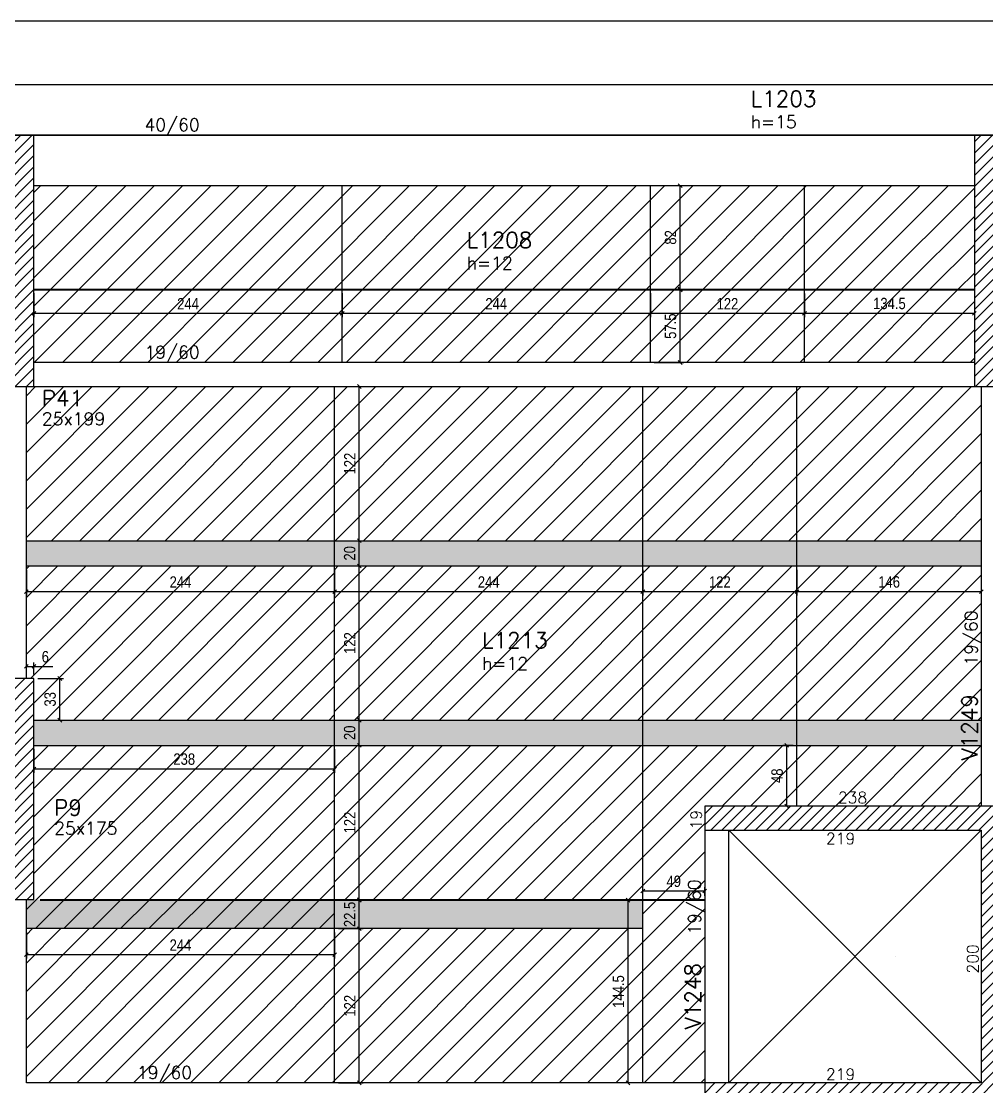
# Model space of a CAD drawing. Extents: x 1860 to 8661, y -614 to 3008.
# Drawn here: x 5264 to 6028, y 1177 to 2020 of the extents above; entities that cross this region are included whole.
import ezdxf

# ---------------------------------------------------------------- set-up
doc = ezdxf.new("R2010")
doc.units = 0
doc.linetypes.add('DASHED', pattern=[0.75, 0.5, -0.25])
for name, color, linetype in [('242', 12, 'Continuous'), ('71', 6, 'Continuous'), ('COTA', 241, 'Continuous'), ('F-LAJES', 3, 'Continuous'), ('F-LAJES-DIM', 2, 'Continuous'), ('F-LAJES-NOME', 4, 'Continuous'), ('F-PILARES-DIM', 172, 'Continuous'), ('F-PILARES-HACH', 174, 'Continuous'), ('F-PILARES-NOME', 170, 'Continuous'), ('F-PILARES-S', 170, 'Continuous'), ('F-VIGAS', 3, 'Continuous'), ('F-VIGAS-DIM', 2, 'Continuous'), ('F-VIGAS-NOME', 4, 'Continuous'), ('F-VÃO', 1, 'Continuous'), ('Painéis', 200, 'Continuous')]:
    doc.layers.add(name, color=color, linetype=linetype)
doc.layers.add('Hachura', color=251, linetype='Continuous', lineweight=9)
doc.styles.add('COTA TECNICA-50', font='techl___.ttf', dxfattribs={"height": 9})
doc.styles.add('MCP', font='romans.shx')
doc.dimstyles.new('COTA PAINEL-50', dxfattribs={"dimtxt": 9, "dimasz": 3, "dimexe": 3, "dimexo": 3, "dimgap": 3, "dimtad": 1, "dimdec": 1, "dimzin": 12, "dimdsep": 46, "dimtxsty": 'COTA TECNICA-50', "dimblk1": 'OBLIQUE', "dimblk2": 'OBLIQUE', "dimsah": 1, "dimcen": 0.9, "dimclrd": 4, "dimclre": 4, "dimclrt": 240, "dimadec": 1, "dimazin": 3, "dimtfac": 1, "dimtdec": 1, "dimtmove": 0, "dimatfit": 3, "dimfxl": 1, "dimtolj": 1, "dimtzin": 12, "dimarcsym": 0})
pattern_1 = [(45, (3973.15, 515.9404), (-4.419417, 4.419417), [])]
pattern_2 = [(45, (0, -425.763), (-11.22532, 11.22532), [])]

# ---------------------------------------------------------------- blocks, each defined once
blk = doc.blocks.new('_Oblique')
at = {"color": 0, "linetype": 'ByBlock', "lineweight": -2}
blk.add_line((-0.5, -0.5), (0.5, 0.5), dxfattribs=at)
blk = doc.blocks.new('*D152')
at = {"layer": 'COTA', "color": 4, "lineweight": -2, "transparency": 16777216}
for p, q in [((5274.15, 1805.44), (5274.15, 1786.4)), ((5518.15, 1805.44), (5518.15, 1786.4)), ((5274.15, 1789.4), (5518.15, 1789.4))]:
    blk.add_line(p, q, dxfattribs=at)
at = {"layer": 'Defpoints', "color": 0, "transparency": 16777216}
for p in [(5274.15, 1808.44), (5518.15, 1808.44), (5518.15, 1789.4)]:
    blk.add_point(p, dxfattribs=at)
at = {"layer": 'COTA', "color": 4, "lineweight": -2, "transparency": 16777216, "xscale": 3, "yscale": 3, "zscale": 3, "rotation": 180}
blk.add_blockref('_Oblique', (5274.15, 1789.4), dxfattribs=at)
at = {"layer": 'COTA', "color": 4, "lineweight": -2, "transparency": 16777216, "xscale": 3, "yscale": 3, "zscale": 3}
blk.add_blockref('_Oblique', (5518.15, 1789.4), dxfattribs=at)
at = {"layer": 'COTA', "color": 240, "transparency": 16777216, "insert": (5396.15, 1796.96), "char_height": 9, "attachment_point": 5, "style": 'COTA TECNICA-50'}
blk.add_mtext('\\A1;244', dxfattribs=at)
blk = doc.blocks.new('*D153')
at = {"layer": 'COTA', "color": 4, "lineweight": -2, "transparency": 16777216}
for p, q in [((5518.15, 1805.44), (5518.15, 1786.4)), ((5762.15, 1805.44), (5762.15, 1786.4)), ((5518.15, 1789.4), (5762.15, 1789.4))]:
    blk.add_line(p, q, dxfattribs=at)
at = {"layer": 'Defpoints', "color": 0, "transparency": 16777216}
for p in [(5518.15, 1808.44), (5762.15, 1808.44), (5762.15, 1789.4)]:
    blk.add_point(p, dxfattribs=at)
at = {"layer": 'COTA', "color": 4, "lineweight": -2, "transparency": 16777216, "xscale": 3, "yscale": 3, "zscale": 3, "rotation": 180}
blk.add_blockref('_Oblique', (5518.15, 1789.4), dxfattribs=at)
at = {"layer": 'COTA', "color": 4, "lineweight": -2, "transparency": 16777216, "xscale": 3, "yscale": 3, "zscale": 3}
blk.add_blockref('_Oblique', (5762.15, 1789.4), dxfattribs=at)
at = {"layer": 'COTA', "color": 240, "transparency": 16777216, "insert": (5640.15, 1796.96), "char_height": 9, "attachment_point": 5, "style": 'COTA TECNICA-50'}
blk.add_mtext('\\A1;244', dxfattribs=at)
blk = doc.blocks.new('*D154')
at = {"layer": 'COTA', "color": 4, "lineweight": -2, "transparency": 16777216}
for p, q in [((5762.15, 1805.44), (5762.15, 1786.4)), ((5884.15, 1804.94), (5884.15, 1786.4)), ((5762.15, 1789.4), (5884.15, 1789.4))]:
    blk.add_line(p, q, dxfattribs=at)
at = {"layer": 'Defpoints', "color": 0, "transparency": 16777216}
for p in [(5762.15, 1808.44), (5884.15, 1807.94), (5884.15, 1789.4)]:
    blk.add_point(p, dxfattribs=at)
at = {"layer": 'COTA', "color": 4, "lineweight": -2, "transparency": 16777216, "xscale": 3, "yscale": 3, "zscale": 3, "rotation": 180}
blk.add_blockref('_Oblique', (5762.15, 1789.4), dxfattribs=at)
at = {"layer": 'COTA', "color": 4, "lineweight": -2, "transparency": 16777216, "xscale": 3, "yscale": 3, "zscale": 3}
blk.add_blockref('_Oblique', (5884.15, 1789.4), dxfattribs=at)
at = {"layer": 'COTA', "color": 240, "transparency": 16777216, "insert": (5823.15, 1796.95), "char_height": 9, "attachment_point": 5, "style": 'COTA TECNICA-50'}
blk.add_mtext('\\A1;122', dxfattribs=at)
blk = doc.blocks.new('*D155')
at = {"layer": 'COTA', "color": 4, "lineweight": -2, "transparency": 16777216}
for p, q in [((5765.15, 1807.94), (5788.71, 1807.94)), ((5785.71, 1750.44), (5785.71, 1807.94)), ((5765.15, 1750.44), (5788.71, 1750.44))]:
    blk.add_line(p, q, dxfattribs=at)
at = {"layer": 'Defpoints', "color": 0, "transparency": 16777216}
for p in [(5762.15, 1807.94), (5785.71, 1807.94), (5762.15, 1750.44)]:
    blk.add_point(p, dxfattribs=at)
at = {"layer": 'COTA', "color": 4, "lineweight": -2, "transparency": 16777216, "xscale": 3, "yscale": 3, "zscale": 3}
for p, rotation in [((5785.71, 1807.94), 90), ((5785.71, 1750.44), 270)]:
    blk.add_blockref('_Oblique', p, dxfattribs=dict(at, rotation=rotation))
at = {"layer": 'COTA', "color": 240, "transparency": 16777216, "insert": (5778.11, 1779.19), "char_height": 9, "attachment_point": 5, "rotation": 90, "style": 'COTA TECNICA-50'}
blk.add_mtext('\\A1;57.5', dxfattribs=at)
blk = doc.blocks.new('*D156')
at = {"layer": 'COTA', "color": 4, "lineweight": -2, "transparency": 16777216}
for p, q in [((5765.15, 1890.44), (5788.71, 1890.44)), ((5785.71, 1808.44), (5785.71, 1890.44)), ((5765.15, 1808.44), (5788.71, 1808.44))]:
    blk.add_line(p, q, dxfattribs=at)
at = {"layer": 'Defpoints', "color": 0, "transparency": 16777216}
for p in [(5762.15, 1890.44), (5785.71, 1890.44), (5762.15, 1808.44)]:
    blk.add_point(p, dxfattribs=at)
at = {"layer": 'COTA', "color": 4, "lineweight": -2, "transparency": 16777216, "xscale": 3, "yscale": 3, "zscale": 3}
for p, rotation in [((5785.71, 1890.44), 90), ((5785.71, 1808.44), 270)]:
    blk.add_blockref('_Oblique', p, dxfattribs=dict(at, rotation=rotation))
at = {"layer": 'COTA', "color": 240, "transparency": 16777216, "insert": (5778.13, 1849.44), "char_height": 9, "attachment_point": 5, "rotation": 90, "style": 'COTA TECNICA-50'}
blk.add_mtext('\\A1;82', dxfattribs=at)
blk = doc.blocks.new('*D162')
at = {"layer": 'COTA', "color": 4, "lineweight": -2, "transparency": 16777216}
for p, q in [((5884.15, 1804.94), (5884.15, 1786.4)), ((6018.65, 1804.94), (6018.65, 1786.4)), ((5884.15, 1789.4), (6018.65, 1789.4))]:
    blk.add_line(p, q, dxfattribs=at)
at = {"layer": 'Defpoints', "color": 0, "transparency": 16777216}
for p in [(5884.15, 1807.94), (6018.65, 1807.94), (6018.65, 1789.4)]:
    blk.add_point(p, dxfattribs=at)
at = {"layer": 'COTA', "color": 4, "lineweight": -2, "transparency": 16777216, "xscale": 3, "yscale": 3, "zscale": 3, "rotation": 180}
blk.add_blockref('_Oblique', (5884.15, 1789.4), dxfattribs=at)
at = {"layer": 'COTA', "color": 4, "lineweight": -2, "transparency": 16777216, "xscale": 3, "yscale": 3, "zscale": 3}
blk.add_blockref('_Oblique', (6018.65, 1789.4), dxfattribs=at)
at = {"layer": 'COTA', "color": 240, "transparency": 16777216, "insert": (5951.4, 1797.09), "char_height": 9, "attachment_point": 5, "style": 'COTA TECNICA-50'}
blk.add_mtext('\\A1;134.5', dxfattribs=at)
blk = doc.blocks.new('*D184')
at = {"layer": 'COTA', "color": 4, "lineweight": -2, "transparency": 16777216}
for p, q in [((5277.15, 1500.44), (5297.68, 1500.44)), ((5294.68, 1467.44), (5294.68, 1500.44)), ((5282.15, 1467.44), (5297.68, 1467.44))]:
    blk.add_line(p, q, dxfattribs=at)
at = {"layer": 'Defpoints', "color": 0, "transparency": 16777216}
for p in [(5274.15, 1500.44), (5294.68, 1500.44), (5279.15, 1467.44)]:
    blk.add_point(p, dxfattribs=at)
at = {"layer": 'COTA', "color": 4, "lineweight": -2, "transparency": 16777216, "xscale": 3, "yscale": 3, "zscale": 3}
for p, rotation in [((5294.68, 1500.44), 90), ((5294.68, 1467.44), 270)]:
    blk.add_blockref('_Oblique', p, dxfattribs=dict(at, rotation=rotation))
at = {"layer": 'COTA', "color": 240, "transparency": 16777216, "insert": (5286.98, 1483.94), "char_height": 9, "attachment_point": 5, "rotation": 90, "style": 'COTA TECNICA-50'}
blk.add_mtext('\\A1;33', dxfattribs=at)
blk = doc.blocks.new('*D185')
at = {"layer": 'COTA', "color": 4, "lineweight": -2, "transparency": 16777216}
for p, q in [((5268.15, 1503.44), (5268.15, 1513)), ((5268.15, 1510), (5274.15, 1510)), ((5274.15, 1503.44), (5274.15, 1513)), ((5274.15, 1510), (5289.15, 1510))]:
    blk.add_line(p, q, dxfattribs=at)
at = {"layer": 'Defpoints', "color": 0, "transparency": 16777216}
for p in [(5274.15, 1510), (5268.15, 1500.44), (5274.15, 1500.44)]:
    blk.add_point(p, dxfattribs=at)
at = {"layer": 'COTA', "color": 4, "lineweight": -2, "transparency": 16777216, "xscale": 3, "yscale": 3, "zscale": 3, "rotation": 180}
blk.add_blockref('_Oblique', (5268.15, 1510), dxfattribs=at)
at = {"layer": 'COTA', "color": 4, "lineweight": -2, "transparency": 16777216, "xscale": 3, "yscale": 3, "zscale": 3}
blk.add_blockref('_Oblique', (5274.15, 1510), dxfattribs=at)
at = {"layer": 'COTA', "color": 240, "transparency": 16777216, "insert": (5283.15, 1517.59), "char_height": 9, "attachment_point": 5, "style": 'COTA TECNICA-50'}
blk.add_mtext('\\A1;6', dxfattribs=at)
blk = doc.blocks.new('*D186')
at = {"layer": 'COTA', "color": 4, "lineweight": -2, "transparency": 16777216}
for p, q in [((5274.15, 1444.44), (5274.15, 1425.84)), ((5512.15, 1444.44), (5512.15, 1425.84)), ((5274.15, 1428.84), (5512.15, 1428.84))]:
    blk.add_line(p, q, dxfattribs=at)
at = {"layer": 'Defpoints', "color": 0, "transparency": 16777216}
for p in [(5274.15, 1447.44), (5512.15, 1447.44), (5512.15, 1428.84)]:
    blk.add_point(p, dxfattribs=at)
at = {"layer": 'COTA', "color": 4, "lineweight": -2, "transparency": 16777216, "xscale": 3, "yscale": 3, "zscale": 3, "rotation": 180}
blk.add_blockref('_Oblique', (5274.15, 1428.84), dxfattribs=at)
at = {"layer": 'COTA', "color": 4, "lineweight": -2, "transparency": 16777216, "xscale": 3, "yscale": 3, "zscale": 3}
blk.add_blockref('_Oblique', (5512.15, 1428.84), dxfattribs=at)
at = {"layer": 'COTA', "color": 240, "transparency": 16777216, "insert": (5393.15, 1436.56), "char_height": 9, "attachment_point": 5, "style": 'COTA TECNICA-50'}
blk.add_mtext('\\A1;238', dxfattribs=at)
blk = doc.blocks.new('*D187')
at = {"layer": 'COTA', "color": 4, "lineweight": -2, "transparency": 16777216}
for p, q in [((5268.15, 1299.44), (5268.15, 1278.86)), ((5512.15, 1299.44), (5512.15, 1278.86)), ((5268.15, 1281.86), (5512.15, 1281.86))]:
    blk.add_line(p, q, dxfattribs=at)
at = {"layer": 'Defpoints', "color": 0, "transparency": 16777216}
for p in [(5268.15, 1302.44), (5512.15, 1302.44), (5512.15, 1281.86)]:
    blk.add_point(p, dxfattribs=at)
at = {"layer": 'COTA', "color": 4, "lineweight": -2, "transparency": 16777216, "xscale": 3, "yscale": 3, "zscale": 3, "rotation": 180}
blk.add_blockref('_Oblique', (5268.15, 1281.86), dxfattribs=at)
at = {"layer": 'COTA', "color": 4, "lineweight": -2, "transparency": 16777216, "xscale": 3, "yscale": 3, "zscale": 3}
blk.add_blockref('_Oblique', (5512.15, 1281.86), dxfattribs=at)
at = {"layer": 'COTA', "color": 240, "transparency": 16777216, "insert": (5390.15, 1289.43), "char_height": 9, "attachment_point": 5, "style": 'COTA TECNICA-50'}
blk.add_mtext('\\A1;244', dxfattribs=at)
blk = doc.blocks.new('*D188')
at = {"layer": 'COTA', "color": 4, "lineweight": -2, "transparency": 16777216}
for p, q in [((5268.15, 1586.44), (5268.15, 1566.18)), ((5512.15, 1586.44), (5512.15, 1566.18)), ((5268.15, 1569.18), (5512.15, 1569.18))]:
    blk.add_line(p, q, dxfattribs=at)
at = {"layer": 'Defpoints', "color": 0, "transparency": 16777216}
for p in [(5268.15, 1589.44), (5512.15, 1589.44), (5512.15, 1569.18)]:
    blk.add_point(p, dxfattribs=at)
at = {"layer": 'COTA', "color": 4, "lineweight": -2, "transparency": 16777216, "xscale": 3, "yscale": 3, "zscale": 3, "rotation": 180}
blk.add_blockref('_Oblique', (5268.15, 1569.18), dxfattribs=at)
at = {"layer": 'COTA', "color": 4, "lineweight": -2, "transparency": 16777216, "xscale": 3, "yscale": 3, "zscale": 3}
blk.add_blockref('_Oblique', (5512.15, 1569.18), dxfattribs=at)
at = {"layer": 'COTA', "color": 240, "transparency": 16777216, "insert": (5390.15, 1576.74), "char_height": 9, "attachment_point": 5, "style": 'COTA TECNICA-50'}
blk.add_mtext('\\A1;244', dxfattribs=at)
blk = doc.blocks.new('*D189')
at = {"layer": 'COTA', "color": 4, "lineweight": -2, "transparency": 16777216}
for p, q in [((5512.15, 1586.44), (5512.15, 1566.18)), ((5756.15, 1586.44), (5756.15, 1566.18)), ((5512.15, 1569.18), (5756.15, 1569.18))]:
    blk.add_line(p, q, dxfattribs=at)
at = {"layer": 'Defpoints', "color": 0, "transparency": 16777216}
for p in [(5512.15, 1589.44), (5756.15, 1589.44), (5756.15, 1569.18)]:
    blk.add_point(p, dxfattribs=at)
at = {"layer": 'COTA', "color": 4, "lineweight": -2, "transparency": 16777216, "xscale": 3, "yscale": 3, "zscale": 3, "rotation": 180}
blk.add_blockref('_Oblique', (5512.15, 1569.18), dxfattribs=at)
at = {"layer": 'COTA', "color": 4, "lineweight": -2, "transparency": 16777216, "xscale": 3, "yscale": 3, "zscale": 3}
blk.add_blockref('_Oblique', (5756.15, 1569.18), dxfattribs=at)
at = {"layer": 'COTA', "color": 240, "transparency": 16777216, "insert": (5634.15, 1576.74), "char_height": 9, "attachment_point": 5, "style": 'COTA TECNICA-50'}
blk.add_mtext('\\A1;244', dxfattribs=at)
blk = doc.blocks.new('*D190')
at = {"layer": 'COTA', "color": 4, "lineweight": -2, "transparency": 16777216}
for p, q in [((5756.15, 1586.44), (5756.15, 1566.18)), ((5878.15, 1586.44), (5878.15, 1566.18)), ((5756.15, 1569.18), (5878.15, 1569.18))]:
    blk.add_line(p, q, dxfattribs=at)
at = {"layer": 'Defpoints', "color": 0, "transparency": 16777216}
for p in [(5756.15, 1589.44), (5878.15, 1589.44), (5878.15, 1569.18)]:
    blk.add_point(p, dxfattribs=at)
at = {"layer": 'COTA', "color": 4, "lineweight": -2, "transparency": 16777216, "xscale": 3, "yscale": 3, "zscale": 3, "rotation": 180}
blk.add_blockref('_Oblique', (5756.15, 1569.18), dxfattribs=at)
at = {"layer": 'COTA', "color": 4, "lineweight": -2, "transparency": 16777216, "xscale": 3, "yscale": 3, "zscale": 3}
blk.add_blockref('_Oblique', (5878.15, 1569.18), dxfattribs=at)
at = {"layer": 'COTA', "color": 240, "transparency": 16777216, "insert": (5817.15, 1576.73), "char_height": 9, "attachment_point": 5, "style": 'COTA TECNICA-50'}
blk.add_mtext('\\A1;122', dxfattribs=at)
blk = doc.blocks.new('*D191')
at = {"layer": 'COTA', "color": 4, "lineweight": -2, "transparency": 16777216}
for p, q in [((5878.15, 1586.44), (5878.15, 1566.18)), ((6024.15, 1586.44), (6024.15, 1566.18)), ((5878.15, 1569.18), (6024.15, 1569.18))]:
    blk.add_line(p, q, dxfattribs=at)
at = {"layer": 'Defpoints', "color": 0, "transparency": 16777216}
for p in [(5878.15, 1589.44), (6024.15, 1589.44), (6024.15, 1569.18)]:
    blk.add_point(p, dxfattribs=at)
at = {"layer": 'COTA', "color": 4, "lineweight": -2, "transparency": 16777216, "xscale": 3, "yscale": 3, "zscale": 3, "rotation": 180}
blk.add_blockref('_Oblique', (5878.15, 1569.18), dxfattribs=at)
at = {"layer": 'COTA', "color": 4, "lineweight": -2, "transparency": 16777216, "xscale": 3, "yscale": 3, "zscale": 3}
blk.add_blockref('_Oblique', (6024.15, 1569.18), dxfattribs=at)
at = {"layer": 'COTA', "color": 240, "transparency": 16777216, "insert": (5951.15, 1576.77), "char_height": 9, "attachment_point": 5, "style": 'COTA TECNICA-50'}
blk.add_mtext('\\A1;146', dxfattribs=at)
blk = doc.blocks.new('*D192')
at = {"layer": 'COTA', "color": 4, "lineweight": -2, "transparency": 16777216}
for p, q in [((5753.15, 1324.94), (5741.5, 1324.94)), ((5744.5, 1180.44), (5744.5, 1324.94)), ((5753.15, 1180.44), (5741.5, 1180.44))]:
    blk.add_line(p, q, dxfattribs=at)
at = {"layer": 'Defpoints', "color": 0, "transparency": 16777216}
for p in [(5744.5, 1324.94), (5756.15, 1324.94), (5756.15, 1180.44)]:
    blk.add_point(p, dxfattribs=at)
at = {"layer": 'COTA', "color": 4, "lineweight": -2, "transparency": 16777216, "xscale": 3, "yscale": 3, "zscale": 3}
for p, rotation in [((5744.5, 1324.94), 90), ((5744.5, 1180.44), 270)]:
    blk.add_blockref('_Oblique', p, dxfattribs=dict(at, rotation=rotation))
at = {"layer": 'COTA', "color": 240, "transparency": 16777216, "insert": (5736.9, 1252.69), "char_height": 9, "attachment_point": 5, "rotation": 90, "style": 'COTA TECNICA-50'}
blk.add_mtext('\\A1;144.5', dxfattribs=at)
blk = doc.blocks.new('*D193')
at = {"layer": 'COTA', "color": 4, "lineweight": -2, "transparency": 16777216}
for p, q in [((5756.15, 1328.44), (5756.15, 1335.25)), ((5756.15, 1332.25), (5805.15, 1332.25)), ((5805.15, 1328.44), (5805.15, 1335.25))]:
    blk.add_line(p, q, dxfattribs=at)
at = {"layer": 'Defpoints', "color": 0, "transparency": 16777216}
for p in [(5805.15, 1332.25), (5756.15, 1325.44), (5805.15, 1325.44)]:
    blk.add_point(p, dxfattribs=at)
at = {"layer": 'COTA', "color": 4, "lineweight": -2, "transparency": 16777216, "xscale": 3, "yscale": 3, "zscale": 3, "rotation": 180}
blk.add_blockref('_Oblique', (5756.15, 1332.25), dxfattribs=at)
at = {"layer": 'COTA', "color": 4, "lineweight": -2, "transparency": 16777216, "xscale": 3, "yscale": 3, "zscale": 3}
blk.add_blockref('_Oblique', (5805.15, 1332.25), dxfattribs=at)
at = {"layer": 'COTA', "color": 240, "transparency": 16777216, "insert": (5780.65, 1339.85), "char_height": 9, "attachment_point": 5, "style": 'COTA TECNICA-50'}
blk.add_mtext('\\A1;49', dxfattribs=at)
blk = doc.blocks.new('*D194')
at = {"layer": 'COTA', "color": 4, "lineweight": -2, "transparency": 16777216}
for p, q in [((5515.15, 1302.44), (5534.74, 1302.44)), ((5531.74, 1180.44), (5531.74, 1302.44)), ((5515.15, 1180.44), (5534.74, 1180.44))]:
    blk.add_line(p, q, dxfattribs=at)
at = {"layer": 'Defpoints', "color": 0, "transparency": 16777216}
for p in [(5512.15, 1302.44), (5531.74, 1302.44), (5512.15, 1180.44)]:
    blk.add_point(p, dxfattribs=at)
at = {"layer": 'COTA', "color": 4, "lineweight": -2, "transparency": 16777216, "xscale": 3, "yscale": 3, "zscale": 3}
for p, rotation in [((5531.74, 1302.44), 90), ((5531.74, 1180.44), 270)]:
    blk.add_blockref('_Oblique', p, dxfattribs=dict(at, rotation=rotation))
at = {"layer": 'COTA', "color": 240, "transparency": 16777216, "insert": (5524.19, 1241.44), "char_height": 9, "attachment_point": 5, "rotation": 90, "style": 'COTA TECNICA-50'}
blk.add_mtext('\\A1;122', dxfattribs=at)
blk = doc.blocks.new('*D195')
at = {"layer": 'COTA', "color": 4, "lineweight": -2, "transparency": 16777216}
for p, q in [((5515.15, 1324.94), (5534.74, 1324.94)), ((5531.74, 1302.44), (5531.74, 1324.94)), ((5515.15, 1302.44), (5534.74, 1302.44))]:
    blk.add_line(p, q, dxfattribs=at)
at = {"layer": 'Defpoints', "color": 0, "transparency": 16777216}
for p in [(5512.15, 1324.94), (5531.74, 1324.94), (5512.15, 1302.44)]:
    blk.add_point(p, dxfattribs=at)
at = {"layer": 'COTA', "color": 4, "lineweight": -2, "transparency": 16777216, "xscale": 3, "yscale": 3, "zscale": 3}
for p, rotation in [((5531.74, 1324.94), 90), ((5531.74, 1302.44), 270)]:
    blk.add_blockref('_Oblique', p, dxfattribs=dict(at, rotation=rotation))
at = {"layer": 'COTA', "color": 240, "transparency": 16777216, "insert": (5524.14, 1313.69), "char_height": 9, "attachment_point": 5, "rotation": 90, "style": 'COTA TECNICA-50'}
blk.add_mtext('\\A1;22.5', dxfattribs=at)
blk = doc.blocks.new('*D196')
at = {"layer": 'COTA', "color": 4, "lineweight": -2, "transparency": 16777216}
for p, q in [((5515.15, 1447.44), (5534.74, 1447.44)), ((5531.74, 1325.44), (5531.74, 1447.44)), ((5515.15, 1325.44), (5534.74, 1325.44))]:
    blk.add_line(p, q, dxfattribs=at)
at = {"layer": 'Defpoints', "color": 0, "transparency": 16777216}
for p in [(5512.15, 1447.44), (5531.74, 1447.44), (5512.15, 1325.44)]:
    blk.add_point(p, dxfattribs=at)
at = {"layer": 'COTA', "color": 4, "lineweight": -2, "transparency": 16777216, "xscale": 3, "yscale": 3, "zscale": 3}
for p, rotation in [((5531.74, 1447.44), 90), ((5531.74, 1325.44), 270)]:
    blk.add_blockref('_Oblique', p, dxfattribs=dict(at, rotation=rotation))
at = {"layer": 'COTA', "color": 240, "transparency": 16777216, "insert": (5524.19, 1386.44), "char_height": 9, "attachment_point": 5, "rotation": 90, "style": 'COTA TECNICA-50'}
blk.add_mtext('\\A1;122', dxfattribs=at)
blk = doc.blocks.new('*D197')
at = {"layer": 'COTA', "color": 4, "lineweight": -2, "transparency": 16777216}
for p, q in [((5515.15, 1467.44), (5534.74, 1467.44)), ((5531.74, 1447.44), (5531.74, 1467.44)), ((5515.15, 1447.44), (5534.74, 1447.44))]:
    blk.add_line(p, q, dxfattribs=at)
at = {"layer": 'Defpoints', "color": 0, "transparency": 16777216}
for p in [(5512.15, 1467.44), (5531.74, 1467.44), (5512.15, 1447.44)]:
    blk.add_point(p, dxfattribs=at)
at = {"layer": 'COTA', "color": 4, "lineweight": -2, "transparency": 16777216, "xscale": 3, "yscale": 3, "zscale": 3}
for p, rotation in [((5531.74, 1467.44), 90), ((5531.74, 1447.44), 270)]:
    blk.add_blockref('_Oblique', p, dxfattribs=dict(at, rotation=rotation))
at = {"layer": 'COTA', "color": 240, "transparency": 16777216, "insert": (5524.15, 1457.44), "char_height": 9, "attachment_point": 5, "rotation": 90, "style": 'COTA TECNICA-50'}
blk.add_mtext('\\A1;20', dxfattribs=at)
blk = doc.blocks.new('*D198')
at = {"layer": 'COTA', "color": 4, "lineweight": -2, "transparency": 16777216}
for p, q in [((5515.15, 1589.44), (5534.74, 1589.44)), ((5531.74, 1467.44), (5531.74, 1589.44)), ((5515.15, 1467.44), (5534.74, 1467.44))]:
    blk.add_line(p, q, dxfattribs=at)
at = {"layer": 'Defpoints', "color": 0, "transparency": 16777216}
for p in [(5512.15, 1589.44), (5531.74, 1589.44), (5512.15, 1467.44)]:
    blk.add_point(p, dxfattribs=at)
at = {"layer": 'COTA', "color": 4, "lineweight": -2, "transparency": 16777216, "xscale": 3, "yscale": 3, "zscale": 3}
for p, rotation in [((5531.74, 1589.44), 90), ((5531.74, 1467.44), 270)]:
    blk.add_blockref('_Oblique', p, dxfattribs=dict(at, rotation=rotation))
at = {"layer": 'COTA', "color": 240, "transparency": 16777216, "insert": (5524.19, 1528.44), "char_height": 9, "attachment_point": 5, "rotation": 90, "style": 'COTA TECNICA-50'}
blk.add_mtext('\\A1;122', dxfattribs=at)
blk = doc.blocks.new('*D199')
at = {"layer": 'COTA', "color": 4, "lineweight": -2, "transparency": 16777216}
for p, q in [((5515.15, 1609.44), (5534.74, 1609.44)), ((5531.74, 1589.44), (5531.74, 1609.44)), ((5515.15, 1589.44), (5534.74, 1589.44))]:
    blk.add_line(p, q, dxfattribs=at)
at = {"layer": 'Defpoints', "color": 0, "transparency": 16777216}
for p in [(5512.15, 1609.44), (5531.74, 1609.44), (5512.15, 1589.44)]:
    blk.add_point(p, dxfattribs=at)
at = {"layer": 'COTA', "color": 4, "lineweight": -2, "transparency": 16777216, "xscale": 3, "yscale": 3, "zscale": 3}
for p, rotation in [((5531.74, 1609.44), 90), ((5531.74, 1589.44), 270)]:
    blk.add_blockref('_Oblique', p, dxfattribs=dict(at, rotation=rotation))
at = {"layer": 'COTA', "color": 240, "transparency": 16777216, "insert": (5524.15, 1599.44), "char_height": 9, "attachment_point": 5, "rotation": 90, "style": 'COTA TECNICA-50'}
blk.add_mtext('\\A1;20', dxfattribs=at)
blk = doc.blocks.new('*D200')
at = {"layer": 'COTA', "color": 4, "lineweight": -2, "transparency": 16777216}
for p, q in [((5515.15, 1731.44), (5534.74, 1731.44)), ((5531.74, 1609.44), (5531.74, 1731.44)), ((5515.15, 1609.44), (5534.74, 1609.44))]:
    blk.add_line(p, q, dxfattribs=at)
at = {"layer": 'Defpoints', "color": 0, "transparency": 16777216}
for p in [(5512.15, 1731.44), (5531.74, 1731.44), (5512.15, 1609.44)]:
    blk.add_point(p, dxfattribs=at)
at = {"layer": 'COTA', "color": 4, "lineweight": -2, "transparency": 16777216, "xscale": 3, "yscale": 3, "zscale": 3}
for p, rotation in [((5531.74, 1731.44), 90), ((5531.74, 1609.44), 270)]:
    blk.add_blockref('_Oblique', p, dxfattribs=dict(at, rotation=rotation))
at = {"layer": 'COTA', "color": 240, "transparency": 16777216, "insert": (5524.19, 1670.44), "char_height": 9, "attachment_point": 5, "rotation": 90, "style": 'COTA TECNICA-50'}
blk.add_mtext('\\A1;122', dxfattribs=at)
blk = doc.blocks.new('*D201')
at = {"layer": 'COTA', "color": 4, "lineweight": -2, "transparency": 16777216}
for p, q in [((5875.15, 1447.44), (5867.07, 1447.44)), ((5870.07, 1399.44), (5870.07, 1447.44)), ((5875.15, 1399.44), (5867.07, 1399.44))]:
    blk.add_line(p, q, dxfattribs=at)
at = {"layer": 'Defpoints', "color": 0, "transparency": 16777216}
for p in [(5870.07, 1447.44), (5878.15, 1447.44), (5878.15, 1399.44)]:
    blk.add_point(p, dxfattribs=at)
at = {"layer": 'COTA', "color": 4, "lineweight": -2, "transparency": 16777216, "xscale": 3, "yscale": 3, "zscale": 3}
for p, rotation in [((5870.07, 1447.44), 90), ((5870.07, 1399.44), 270)]:
    blk.add_blockref('_Oblique', p, dxfattribs=dict(at, rotation=rotation))
at = {"layer": 'COTA', "color": 240, "transparency": 16777216, "insert": (5862.49, 1423.44), "char_height": 9, "attachment_point": 5, "rotation": 90, "style": 'COTA TECNICA-50'}
blk.add_mtext('\\A1;48', dxfattribs=at)

msp = doc.modelspace()

# ---------------------------------------------------------------- hatches: boundary and pattern name
at = {"layer": 'F-PILARES-HACH', "linetype": 'Continuous'}
h = msp.add_hatch(dxfattribs=at)
h.set_pattern_fill('ANSI31', color=256, scale=50, style=0)
h.set_pattern_definition(pattern_1)
h.paths.add_polyline_path([(5249.15, 1731.44), (5274.15, 1731.44), (5274.15, 1930.44), (5249.15, 1930.44)], flags=16)
h = msp.add_hatch(dxfattribs=at)
h.set_pattern_fill('ANSI31', color=256, scale=50, style=0)
h.set_pattern_definition(pattern_1)
h.paths.add_polyline_path([(6018.65, 1731.44), (6048.65, 1731.44), (6048.65, 1930.44), (6018.65, 1930.44)], flags=16)
h = msp.add_hatch(dxfattribs=at)
h.set_pattern_fill('ANSI31', color=256, scale=50, style=0)
h.set_pattern_definition(pattern_1)
h.paths.add_polyline_path([(5249.15, 1325.44), (5274.15, 1325.44), (5274.15, 1500.44), (5249.15, 1500.44)], flags=16)
h = msp.add_hatch(dxfattribs=at)
h.set_pattern_fill('ANSI31', color=256, scale=50, style=0)
h.set_pattern_definition(pattern_1)
h.paths.add_polyline_path([(6043.15, 1161.44), (6043.15, 1399.44), (5805.15, 1399.44), (5805.15, 1380.44), (6024.15, 1380.44), (6024.15, 1180.44), (5805.15, 1180.44), (5805.15, 1161.44)], flags=16)
at = {"layer": 'Hachura', "linetype": 'ByBlock'}
h = msp.add_hatch(dxfattribs=at)
h.set_pattern_fill('ANSI31', color=256, scale=5)
h.set_pattern_definition(pattern_2)
h.paths.add_polyline_path([(5274.15, 1890.44), (5274.15, 1808.44), (5518.15, 1808.44), (5518.15, 1890.44)])
h.paths.add_polyline_path([(5518.15, 1750.44), (5518.15, 1807.94), (5274.15, 1807.94), (5274.15, 1750.44)])
h.paths.add_polyline_path([(5762.15, 1750.44), (5762.15, 1807.94), (5518.15, 1807.94), (5518.15, 1750.44)])
h.paths.add_polyline_path([(5762.15, 1890.44), (5518.15, 1890.44), (5518.15, 1808.44), (5762.15, 1808.44)])
h.paths.add_polyline_path([(5884.15, 1890.44), (5762.15, 1890.44), (5762.15, 1808.44), (5884.15, 1808.44)])
h.paths.add_polyline_path([(5884.15, 1807.94), (5762.15, 1807.94), (5762.15, 1750.44), (5884.15, 1750.44)])
h.paths.add_polyline_path([(5884.15, 1807.94), (5884.15, 1750.44), (6018.65, 1750.44), (6018.65, 1807.94)])
h.paths.add_polyline_path([(6018.65, 1808.44), (6018.65, 1890.44), (5884.15, 1890.44), (5884.15, 1808.44)])
h = msp.add_hatch(dxfattribs=at)
h.set_pattern_fill('ANSI31', color=256, scale=5)
h.set_pattern_definition([(45, (26.26, 6.996), (-11.22532, 11.22532), [])])
h.paths.add_polyline_path([(5274.15, 1731.44), (5268.15, 1731.44), (5268.15, 1609.44), (5512.15, 1609.44), (5512.15, 1731.44)])
h.paths.add_polyline_path([(5512.15, 1731.44), (5512.15, 1609.44), (5756.15, 1609.44), (5756.15, 1731.44)])
h.paths.add_polyline_path([(5756.15, 1609.44), (5878.15, 1609.44), (5878.15, 1731.44), (5756.15, 1731.44)])
h.paths.add_polyline_path([(5878.15, 1609.44), (6024.15, 1609.44), (6024.15, 1731.44), (6018.65, 1731.44), (5878.15, 1731.44)])
h.paths.add_polyline_path([(5878.15, 1589.44), (5878.15, 1467.44), (6024.15, 1467.44), (6024.15, 1589.44)])
h.paths.add_polyline_path([(5878.15, 1467.44), (5878.15, 1589.44), (5756.15, 1589.44), (5756.15, 1467.44)])
h.paths.add_polyline_path([(5512.15, 1467.44), (5756.15, 1467.44), (5756.15, 1589.44), (5512.15, 1589.44)])
h.paths.add_polyline_path([(5756.15, 1325.44), (5756.15, 1447.44), (5512.15, 1447.44), (5512.15, 1325.44)])
h.paths.add_polyline_path([(5878.15, 1447.44), (5756.15, 1447.44), (5756.15, 1325.44), (5805.15, 1325.44), (5805.15, 1380.44), (5805.15, 1399.44), (5878.15, 1399.44)])
h.paths.add_polyline_path([(6024.15, 1447.44), (5878.15, 1447.44), (5878.15, 1399.44), (6024.15, 1399.44)])
h.paths.add_polyline_path([(5805.15, 1180.44), (5805.15, 1324.94), (5756.15, 1324.94), (5756.15, 1180.44)])
h.paths.add_polyline_path([(5756.15, 1180.44), (5756.15, 1302.44), (5512.15, 1302.44), (5512.15, 1180.44)])
h.paths.add_polyline_path([(5512.15, 1302.44), (5268.15, 1302.44), (5268.15, 1180.44), (5512.15, 1180.44)])
at = {"layer": 'Hachura'}
h = msp.add_hatch(color=256, dxfattribs=at)
h.dxf.hatch_style = 1
h.paths.add_polyline_path([(5268.15, 1609.44), (5268.15, 1589.44), (5512.15, 1589.44), (5512.15, 1609.44)])
h.paths.add_polyline_path([(5512.15, 1609.44), (5512.15, 1589.44), (5756.15, 1589.44), (5756.15, 1609.44)])
h.paths.add_polyline_path([(5878.15, 1589.44), (5878.15, 1609.44), (5756.15, 1609.44), (5756.15, 1589.44)])
h.paths.add_polyline_path([(5878.15, 1609.44), (5878.15, 1589.44), (6024.15, 1589.44), (6024.15, 1609.44)])
h.paths.add_polyline_path([(5878.15, 1467.44), (5878.15, 1447.44), (6024.15, 1447.44), (6024.15, 1467.44)])
h.paths.add_polyline_path([(5878.15, 1447.44), (5878.15, 1467.44), (5756.15, 1467.44), (5756.15, 1447.44)])
h.paths.add_polyline_path([(5756.15, 1447.44), (5756.15, 1467.44), (5512.15, 1467.44), (5512.15, 1447.44)])
h.paths.add_polyline_path([(5512.15, 1447.44), (5512.15, 1467.44), (5274.15, 1467.44), (5274.15, 1447.44)])
h.paths.add_polyline_path([(5279.15, 1325.44), (5274.15, 1325.44), (5268.15, 1325.44), (5268.15, 1302.44), (5512.15, 1302.44), (5512.15, 1325.44)])
h.paths.add_polyline_path([(5756.15, 1302.44), (5756.15, 1325.44), (5512.15, 1325.44), (5512.15, 1302.44)])
at = {"layer": 'Hachura', "linetype": 'ByBlock'}
h = msp.add_hatch(dxfattribs=at)
h.set_pattern_fill('ANSI31', color=256, scale=5)
h.set_pattern_definition(pattern_2)
h.paths.add_polyline_path([(5512.15, 1467.44), (5512.15, 1589.44), (5268.15, 1589.44), (5268.15, 1500.44), (5274.15, 1500.44), (5274.15, 1467.44)])
h.paths.add_polyline_path([(5512.15, 1325.44), (5512.15, 1447.44), (5274.15, 1447.44), (5274.15, 1325.44), (5268.15, 1325.44), (5268.15, 1302.44), (5512.15, 1302.44), (5512.15, 1324.94), (5279.15, 1324.94), (5279.15, 1325.44)])

# ---------------------------------------------------------------- linework, layer by layer
at = {"layer": '242', "linetype": 'Continuous'}
msp.add_line((5956.55, 1280.44), (5956.55, 1280.44), dxfattribs=at)
at = {"layer": '71', "color": 2}
msp.add_line((7232.65, 2020.44), (5249.15, 2020.44), dxfattribs=at)
at = {"layer": '71', "color": 1, "linetype": 'DASHED'}
msp.add_line((5249.15, 1930.44), (7232.65, 1930.44), dxfattribs=at)
at = {"layer": 'F-LAJES', "linetype": 'Continuous'}
msp.add_line((2734.15, 1970.44), (7232.65, 1970.44), dxfattribs=at)
at = {"layer": 'F-PILARES-S', "linetype": 'Continuous'}
for points in [[(5249.15, 1731.44), (5274.15, 1731.44), (5274.15, 1930.44), (5249.15, 1930.44), (5249.15, 1731.44)], [(6018.65, 1731.44), (6048.65, 1731.44), (6048.65, 1930.44), (6018.65, 1930.44), (6018.65, 1731.44)], [(5249.15, 1325.44), (5274.15, 1325.44), (5274.15, 1500.44), (5249.15, 1500.44), (5249.15, 1325.44)], [(6043.15, 1161.44), (6043.15, 1399.44), (5805.15, 1399.44), (5805.15, 1380.44), (6024.15, 1380.44), (6024.15, 1180.44), (5805.15, 1180.44), (5805.15, 1161.44), (6043.15, 1161.44)]]:
    msp.add_lwpolyline(points, dxfattribs=at)
at = {"layer": 'F-VIGAS'}
for points in [[(6018.65, 1930.44), (5274.15, 1930.44)], [(5274.15, 1890.44), (6018.65, 1890.44)], [(6018.65, 1750.44), (5274.15, 1750.44)], [(5268.15, 1500.44), (5268.15, 1731.44)], [(5274.15, 1731.44), (6018.65, 1731.44)], [(6024.15, 1731.44), (6024.15, 1399.44)], [(5805.15, 1380.44), (5805.15, 1180.44)], [(5824.15, 1180.44), (5824.15, 1380.44)], [(5268.15, 1180.44), (5268.15, 1325.44)], [(5805.15, 1180.44), (5268.15, 1180.44)]]:
    msp.add_lwpolyline(points, dxfattribs=at)
at = {"layer": 'F-VÃO'}
for p, q in [((5824.15, 1180.44), (6024.15, 1380.44)), ((5824.15, 1380.44), (6024.15, 1180.44))]:
    msp.add_line(p, q, dxfattribs=at)
at = {"layer": 'Painéis'}
for p, q in [((5518.15, 1750.44), (5518.15, 1890.44)), ((5762.15, 1750.44), (5762.15, 1890.44)), ((5884.15, 1750.44), (5884.15, 1890.44)), ((5274.15, 1467.44), (6024.15, 1467.44)), ((5274.15, 1447.44), (6024.15, 1447.44)), ((5279.15, 1325.44), (5805.15, 1325.44)), ((5279.15, 1324.94), (5805.15, 1324.94))]:
    msp.add_line(p, q, dxfattribs=at)
for points in [[(5274.15, 1808.44), (6018.65, 1808.44)], [(5274.15, 1807.94), (6018.65, 1807.94)], [(5512.15, 1180.44), (5512.15, 1731.44)], [(5756.15, 1180.44), (5756.15, 1731.44)], [(5878.15, 1399.44), (5878.15, 1731.44)], [(5268.15, 1609.44), (6024.15, 1609.44)], [(5268.15, 1589.44), (6024.15, 1589.44)], [(5756.15, 1302.44), (5268.15, 1302.44)]]:
    msp.add_lwpolyline(points, dxfattribs=at)

# ---------------------------------------------------------------- texts
at = {"layer": 'F-LAJES-DIM', "linetype": 'Continuous', "style": 'MCP'}
for s, p in [('h=15', (5841.62, 1935.87)), ('h=12', (5616.76, 1824.15)), ('h=12', (5628.95, 1507.31))]:
    msp.add_text(s, height=10, dxfattribs=at).set_placement(p)
at = {"layer": 'F-LAJES-NOME', "linetype": 'Continuous', "style": 'MCP'}
for s, p in [('L1203', (5841.62, 1952.87)), ('L1208', (5616.76, 1841.15)), ('L1213', (5628.95, 1524.31))]:
    msp.add_text(s, height=12.5, dxfattribs=at).set_placement(p)
at = {"layer": 'F-PILARES-DIM', "linetype": 'Continuous', "style": 'MCP'}
for s, height, p in [('25x199', 10, (5280.4, 1700.82)), ('238', 9, (5910.65, 1401.69)), ('25x175', 10, (5290.15, 1376.86)), ('219', 9, (5901.15, 1369.19)), ('219', 9, (5901.15, 1182.69))]:
    msp.add_text(s, height=height, dxfattribs=at).set_placement(p)
for s, p in [('19', (5802.9, 1380.94)), ('200', (6021.9, 1266.94))]:
    msp.add_text(s, height=9, rotation=90, dxfattribs=at).set_placement(p)
at = {"layer": 'F-PILARES-NOME', "linetype": 'Continuous', "style": 'MCP'}
for s, p in [('P41', (5280.4, 1715.82)), ('P9', (5290.15, 1391.86))]:
    msp.add_text(s, height=12.5, dxfattribs=at).set_placement(p)
at = {"layer": 'F-VIGAS-DIM', "linetype": 'Continuous', "style": 'MCP'}
for s, p in [('40/60', (5361.65, 1933.57)), ('19/60', (5361.65, 1753.57)), ('19/60', (5355.65, 1183.57))]:
    msp.add_text(s, height=10, dxfattribs=at).set_placement(p)
for p in [(6021.02, 1510.55), (5802.02, 1297.71)]:
    msp.add_text('19/60', height=10, rotation=90, dxfattribs=at).set_placement(p)
at = {"layer": 'F-VIGAS-NOME', "linetype": 'Continuous', "style": 'MCP'}
for s, p in [('V1249', (6021.02, 1435.55)), ('V1248', (5802.02, 1222.71))]:
    msp.add_text(s, height=12.5, rotation=90, dxfattribs=at).set_placement(p)

# ---------------------------------------------------------------- dimensions: what is measured, and where the dimension line sits
at = {"layer": 'COTA'}
for base, p1, p2, picture, middle in [((5785.71, 1890.44), (5762.15, 1808.44), (5762.15, 1890.44), '*D156', (5778.13, 1849.44)), ((5785.71, 1807.94), (5762.15, 1750.44), (5762.15, 1807.94), '*D155', (5778.11, 1779.19)), ((5294.68, 1500.44), (5279.15, 1467.44), (5274.15, 1500.44), '*D184', (5286.98, 1483.94)), ((5870.07, 1447.44), (5878.15, 1399.44), (5878.15, 1447.44), '*D201', (5862.49, 1423.44)), ((5744.5, 1324.94), (5756.15, 1180.44), (5756.15, 1324.94), '*D192', (5736.9, 1252.69)), ((5531.74, 1302.44), (5512.15, 1180.44), (5512.15, 1302.44), '*D194', (5524.19, 1241.44))]:
    dim = msp.add_linear_dim(base=base, p1=p1, p2=p2, angle=90, dimstyle='COTA PAINEL-50', dxfattribs=at)
    dim.commit()
    dim.dimension.update_dxf_attribs({"geometry": picture, "text_midpoint": middle})
for base, p1, p2, picture, middle in [((5518.15, 1789.4), (5274.15, 1808.44), (5518.15, 1808.44), '*D152', (5396.15, 1796.96)), ((6018.65, 1789.4), (5884.15, 1807.94), (6018.65, 1807.94), '*D162', (5951.4, 1797.09)), ((5512.15, 1569.18), (5268.15, 1589.44), (5512.15, 1589.44), '*D188', (5390.15, 1576.74)), ((5274.15, 1510), (5268.15, 1500.44), (5274.15, 1500.44), '*D185', (5283.15, 1517.59)), ((5512.15, 1428.84), (5274.15, 1447.44), (5512.15, 1447.44), '*D186', (5393.15, 1436.56)), ((5805.15, 1332.25), (5756.15, 1325.44), (5805.15, 1325.44), '*D193', (5780.65, 1339.85)), ((5512.15, 1281.86), (5268.15, 1302.44), (5512.15, 1302.44), '*D187', (5390.15, 1289.43))]:
    dim = msp.add_linear_dim(base=base, p1=p1, p2=p2, dimstyle='COTA PAINEL-50', dxfattribs=at)
    dim.commit()
    dim.dimension.update_dxf_attribs({"geometry": picture, "text_midpoint": middle})
for base, p1, p2, picture, middle in [((5762.15, 1789.4), (5518.15, 1808.44), (5762.15, 1808.44), '*D153', (5640.15, 1796.96)), ((5884.15, 1789.4), (5762.15, 1808.44), (5884.15, 1807.94), '*D154', (5823.15, 1796.95)), ((5756.15, 1569.18), (5512.15, 1589.44), (5756.15, 1589.44), '*D189', (5634.15, 1576.74)), ((5878.15, 1569.18), (5756.15, 1589.44), (5878.15, 1589.44), '*D190', (5817.15, 1576.73)), ((6024.15, 1569.18), (5878.15, 1589.44), (6024.15, 1589.44), '*D191', (5951.15, 1576.77))]:
    dim = msp.add_linear_dim(base=base, p1=p1, p2=p2, dimstyle='COTA PAINEL-50', override={"dimtmove": 1}, dxfattribs=at)
    dim.commit()
    dim.dimension.update_dxf_attribs({"geometry": picture, "text_midpoint": middle})
for base, p1, p2, picture, middle in [((5531.74, 1731.44), (5512.15, 1609.44), (5512.15, 1731.44), '*D200', (5524.19, 1670.44)), ((5531.74, 1609.44), (5512.15, 1589.44), (5512.15, 1609.44), '*D199', (5524.15, 1599.44)), ((5531.74, 1589.44), (5512.15, 1467.44), (5512.15, 1589.44), '*D198', (5524.19, 1528.44)), ((5531.74, 1467.44), (5512.15, 1447.44), (5512.15, 1467.44), '*D197', (5524.15, 1457.44)), ((5531.74, 1447.44), (5512.15, 1325.44), (5512.15, 1447.44), '*D196', (5524.19, 1386.44))]:
    dim = msp.add_linear_dim(base=base, p1=p1, p2=p2, angle=90, dimstyle='COTA PAINEL-50', override={"dimtmove": 1}, dxfattribs=at)
    dim.commit()
    dim.dimension.update_dxf_attribs({"geometry": picture, "text_midpoint": middle})
dim = msp.add_linear_dim(base=(5531.74, 1324.94), p1=(5512.15, 1302.44), p2=(5512.15, 1324.94), angle=90, dimstyle='COTA PAINEL-50', override={"dimtmove": 1}, dxfattribs=at)
dim.commit()
dim.dimension.update_dxf_attribs({"geometry": '*D195', "text_midpoint": (5531.74, 1313.69), "dimtype": 160})

doc.saveas('drawing.dxf')
